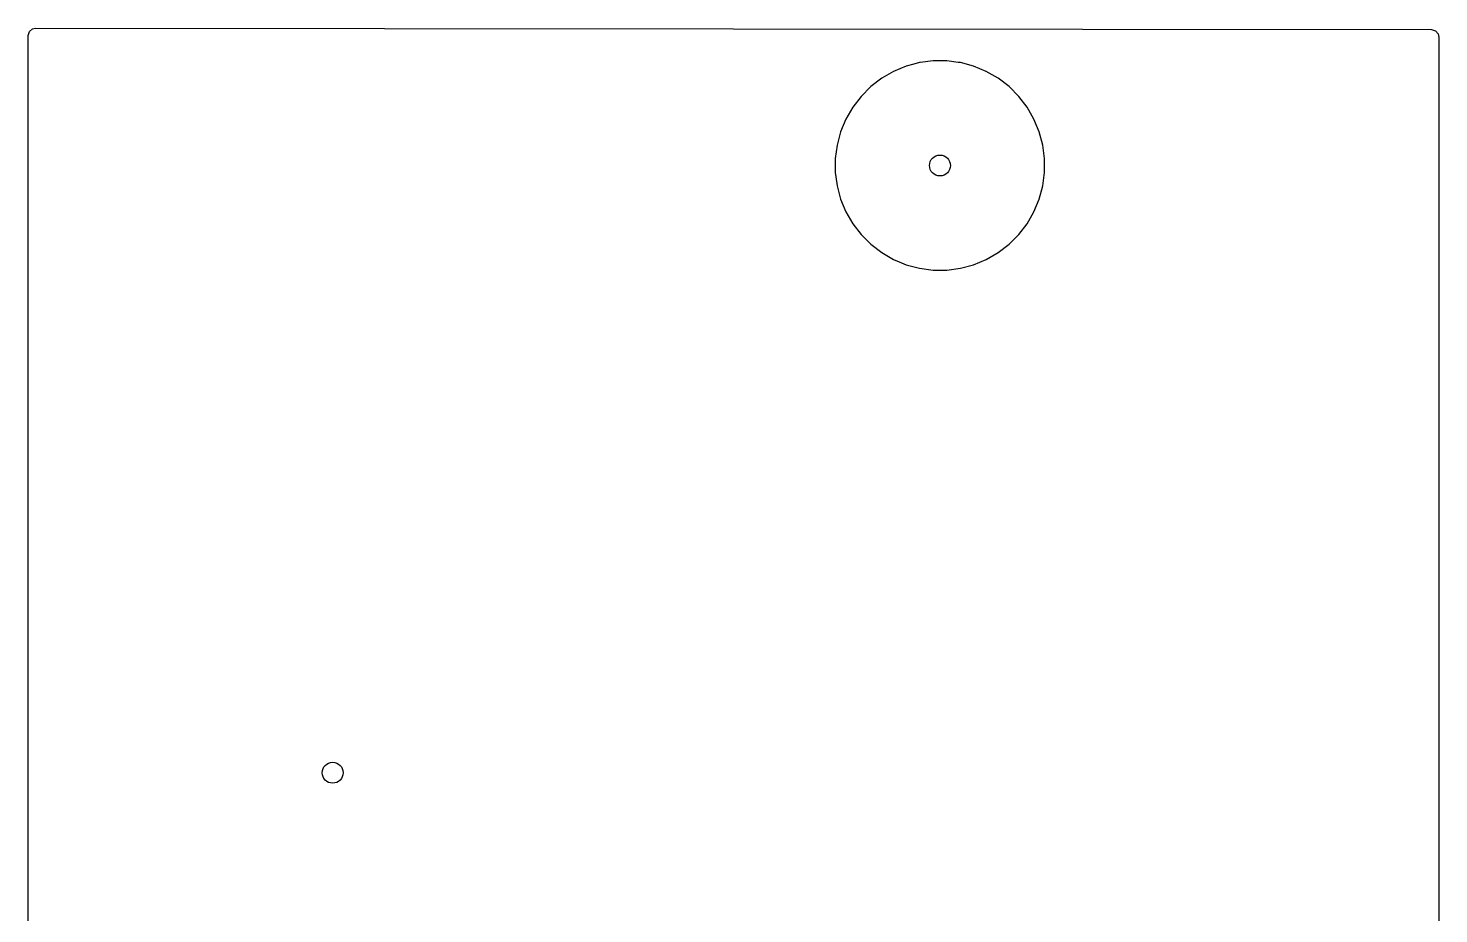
# Model space of a CAD drawing. Extents: x -0.98 to -0.05, y 0 to 3.38.
# Drawn here: x -0.981 to -0.052, y 2.796 to 3.379 of the extents above; entities that cross this region are included whole.
import ezdxf

# ---------------------------------------------------------------- set-up
doc = ezdxf.new("R2010")
doc.units = 0
doc.header["$MEASUREMENT"] = 0
doc.layers.add('BLACK', color=7, linetype='CONTINUOUS')

msp = doc.modelspace()

# ---------------------------------------------------------------- linework, layer by layer
at = {"layer": 'BLACK', "linetype": 'CONTINUOUS'}
for p, q in [((-0.98085, 3.37403), (-0.98007, 3.37667)), ((-0.98085, 3.293), (-0.98085, 3.37403)), ((-0.98007, 3.37667), (-0.97799, 3.37847)), ((-0.97799, 3.37847), (-0.97596, 3.37891)), ((-0.97596, 3.37891), (-0.05661, 3.37796)), ((-0.05661, 3.37796), (-0.05397, 3.37718)), ((-0.05397, 3.37718), (-0.05217, 3.3751)), ((-0.05217, 3.3751), (-0.05173, 3.37308)), ((-0.05173, 3.37308), (-0.05173, 0.0051)), ((-0.39748, 3.35523), (-0.40252, 3.35388)), ((-0.39379, 3.35622), (-0.39748, 3.35523)), ((-0.39336, 3.35628), (-0.39379, 3.35622)), ((-0.38483, 3.3574), (-0.39336, 3.35628)), ((-0.3758, 3.3574), (-0.38483, 3.3574)), ((-0.38483, 3.3574), (-0.38483, 3.3574)), ((-0.36834, 3.35642), (-0.3758, 3.3574)), ((-0.3758, 3.3574), (-0.3758, 3.3574)), ((-0.36684, 3.35622), (-0.36834, 3.35642)), ((-0.35811, 3.35388), (-0.36684, 3.35622)), ((-0.41869, 3.34591), (-0.42585, 3.34041)), ((-0.41086, 3.35043), (-0.41869, 3.34591)), ((-0.40252, 3.35388), (-0.41086, 3.35043)), ((-0.41086, 3.35043), (-0.41086, 3.35043)), ((-0.34977, 3.35043), (-0.35811, 3.35388)), ((-0.34194, 3.34591), (-0.34977, 3.35043)), ((-0.34977, 3.35043), (-0.34977, 3.35043)), ((-0.33478, 3.34041), (-0.34194, 3.34591)), ((-0.42585, 3.34041), (-0.43224, 3.33402)), ((-0.32839, 3.33402), (-0.33478, 3.34041)), ((-0.33478, 3.34041), (-0.33478, 3.34041)), ((-0.43774, 3.32686), (-0.44226, 3.31903)), ((-0.43224, 3.33402), (-0.43774, 3.32686)), ((-0.32289, 3.32686), (-0.32839, 3.33402)), ((-0.32839, 3.33402), (-0.32839, 3.33402)), ((-0.32289, 3.32685), (-0.32289, 3.32686)), ((-0.31837, 3.31903), (-0.32289, 3.32685)), ((-0.32289, 3.32685), (-0.32289, 3.32685)), ((-0.44226, 3.31903), (-0.44571, 3.31068)), ((-0.44226, 3.31903), (-0.44226, 3.31903)), ((-0.31492, 3.31068), (-0.31837, 3.31903)), ((-0.44571, 3.31068), (-0.44805, 3.30196)), ((-0.31258, 3.30196), (-0.31492, 3.31068)), ((-0.44805, 3.30196), (-0.44923, 3.293)), ((-0.44805, 3.30196), (-0.44805, 3.30196)), ((-0.3114, 3.293), (-0.31258, 3.30196)), ((-0.98085, 2.63784), (-0.98085, 3.293)), ((-0.44923, 3.293), (-0.44923, 3.28397)), ((-0.3114, 3.28397), (-0.3114, 3.293)), ((-0.44923, 3.28397), (-0.44825, 3.27651)), ((-0.31258, 3.27501), (-0.3114, 3.28397)), ((-0.44825, 3.27651), (-0.44805, 3.27501)), ((-0.44805, 3.27501), (-0.44805, 3.27501)), ((-0.44805, 3.27501), (-0.44571, 3.26628)), ((-0.31492, 3.26628), (-0.31258, 3.27501)), ((-0.44571, 3.26628), (-0.44226, 3.25794)), ((-0.31837, 3.25794), (-0.31492, 3.26628)), ((-0.44226, 3.25794), (-0.44226, 3.25794)), ((-0.44226, 3.25794), (-0.43774, 3.25011)), ((-0.32289, 3.25011), (-0.31837, 3.25794)), ((-0.43774, 3.25011), (-0.43224, 3.24295)), ((-0.43224, 3.24295), (-0.43224, 3.24295)), ((-0.43224, 3.24295), (-0.42585, 3.23656)), ((-0.33478, 3.23656), (-0.32839, 3.24295)), ((-0.32839, 3.24295), (-0.32289, 3.25011)), ((-0.32839, 3.24295), (-0.32839, 3.24295)), ((-0.32839, 3.24295), (-0.32839, 3.24295)), ((-0.42585, 3.23656), (-0.42585, 3.23656)), ((-0.42585, 3.23656), (-0.41869, 3.23106)), ((-0.34194, 3.23106), (-0.33478, 3.23656)), ((-0.33478, 3.23656), (-0.33478, 3.23656)), ((-0.33478, 3.23656), (-0.33478, 3.23656)), ((-0.41869, 3.23106), (-0.41869, 3.23106)), ((-0.41869, 3.23106), (-0.41869, 3.23106)), ((-0.41869, 3.23106), (-0.41086, 3.22654)), ((-0.41086, 3.22654), (-0.41086, 3.22654)), ((-0.41086, 3.22654), (-0.41086, 3.22654)), ((-0.41086, 3.22654), (-0.40726, 3.22505)), ((-0.40726, 3.22505), (-0.40252, 3.22308)), ((-0.35811, 3.22308), (-0.34977, 3.22654)), ((-0.34977, 3.22654), (-0.34194, 3.23106)), ((-0.40252, 3.22308), (-0.39379, 3.22075)), ((-0.39379, 3.22075), (-0.38483, 3.21957)), ((-0.38483, 3.21957), (-0.38483, 3.21957)), ((-0.38483, 3.21957), (-0.3758, 3.21957)), ((-0.3758, 3.21957), (-0.36684, 3.22075)), ((-0.3758, 3.21957), (-0.3758, 3.21957)), ((-0.36684, 3.22075), (-0.35811, 3.22308))]:
    msp.add_line(p, q, dxfattribs=at)
at = {"layer": 'BLACK'}
for centre in [(-0.38031, 3.28848), (-0.78031, 2.88848)]:
    msp.add_circle(centre, 0.00689, dxfattribs=at)

doc.saveas('drawing.dxf')
